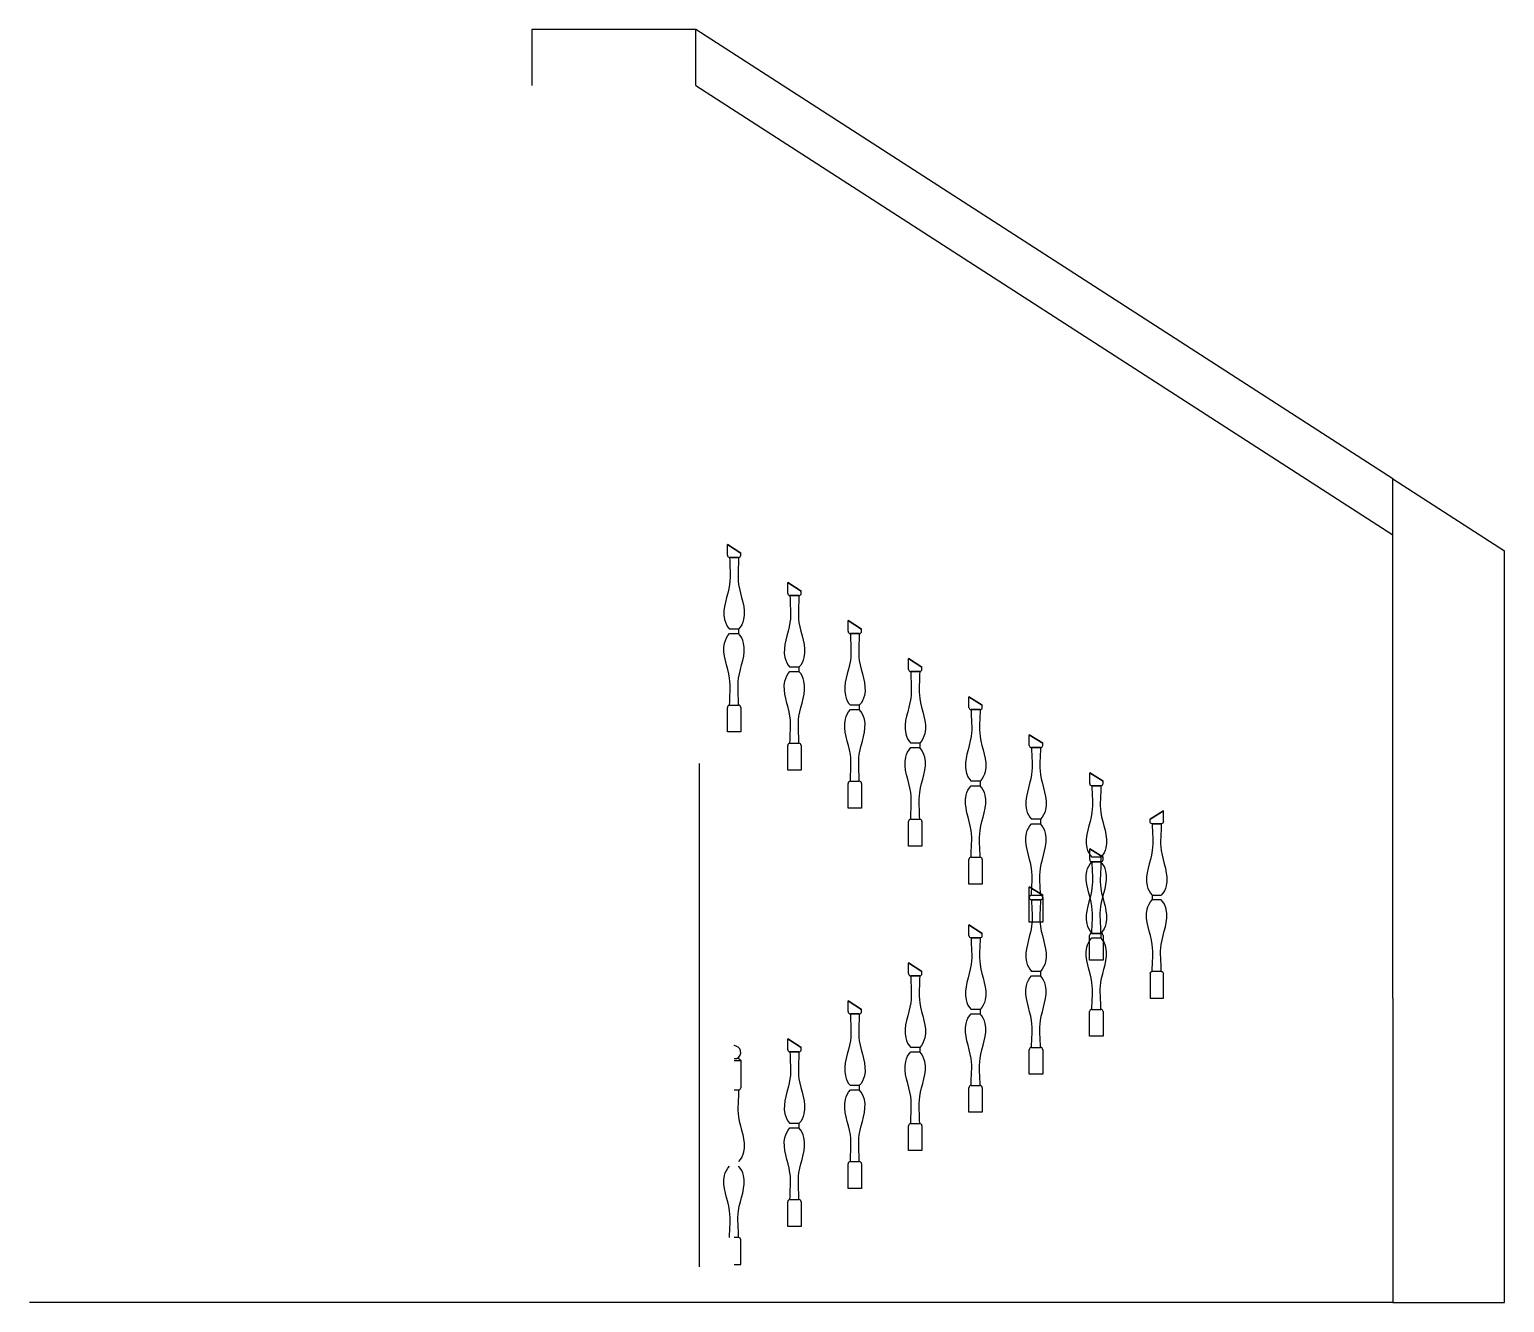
# Model space of a CAD drawing. Header units: millimetres. Extents: x -278 to 381, y -6 to 563.
import ezdxf

# ---------------------------------------------------------------- set-up
doc = ezdxf.new("R2010")
doc.units = ezdxf.units.MM
doc.layers.add('tralka', color=7, linetype='Continuous')

# ---------------------------------------------------------------- blocks, each defined once
blk = doc.blocks.new('tralka')
for p, q in [((3.01, 80), (-2.99, 83.78)), ((-2.99, 83.78), (3.01, 80)), ((-1.99, 78), (2.01, 78)), ((2.01, 46), (-1.99, 46)), ((-1.99, 44), (2.01, 44)), ((2.01, 46), (2.01, 44)), ((-1.99, 12), (2.01, 12))]:
    blk.add_line(p, q)
at = {"layer": 'tralka'}
for p, q in [((-2.99, 79), (-2.99, 83.78)), ((3.01, 79), (3.01, 80)), ((2.01, 78), (-1.99, 78)), ((-3, 0), (-3, 11)), ((-2, 12), (2, 12)), ((3, 11), (3, 0)), ((3, 0), (-3, 0))]:
    blk.add_line(p, q, dxfattribs=at)
for centre, start, end in [((-1.99, 79), 180, 270), ((2.01, 79), 270, 0), ((-2, 11), 90, 180), ((2, 11), 0, 90)]:
    blk.add_arc(centre, 1, start, end, dxfattribs=at)
for points, start_tangent, end_tangent in [([(-1.99, 78), (-1.99, 66), (-4.24, 50.25), (-1.99, 46)], (0, -1), (0.707107, -0.707107)), ([(2.01, 78), (2.01, 66), (4.26, 50.25), (2.01, 46)], (0, -1), (-0.707107, -0.707107)), ([(-1.99, 12), (-1.99, 24), (-4.24, 39.75), (-1.99, 44)], (0, 1), (0.707107, 0.707107)), ([(2.01, 12), (2.01, 24), (4.26, 39.75), (2.01, 44)], (0, 1), (-0.707107, 0.707107))]:
    blk.add_spline(points, degree=3, dxfattribs=dict(at, start_tangent=start_tangent, end_tangent=end_tangent))

msp = doc.modelspace()

# ---------------------------------------------------------------- linework, layer by layer
for p, q in [((19.53, 562.85), (-53.86, 562.85)), ((-53.86, 562.85), (-53.86, 537.85)), ((19.53, 537.85), (19.53, 562.85)), ((331.14, 361.99), (19.53, 562.85)), ((19.53, 537.85), (331.14, 336.99)), ((331.14, 336.99), (331.14, 361.99)), ((331.14, 361.99), (381.14, 329.77)), ((331.14, 129.85), (331.14, 336.99)), ((381.14, -6.15), (381.14, 329.77)), ((21.14, 9.85), (21.14, 234.81)), ((331.14, 129.85), (331.14, -6.15)), ((23.14, -6.15), (-278.41, -6.15)), ((331.14, -6.15), (23.14, -6.15)), ((331.14, -6.15), (381.14, -6.15))]:
    msp.add_line(p, q)
at = {"layer": 'tralka'}
for p, q in [((33.64, 248.85, 20), (33.64, 259.85, 20)), ((34.64, 260.85, 20), (38.64, 260.85, 20)), ((39.64, 259.85, 20), (39.64, 248.85, 20)), ((36.63, 102.95, -20), (37.9, 102.95, -20)), ((36.63, 101.95, -20), (39.63, 101.95, -20)), ((39.63, 101.95, -20), (39.63, 89.85, -20)), ((39.63, 100.95, -20), (39.63, 95.9, -20)), ((36.63, 88.85, -20), (38.63, 88.85, -20)), ((38.64, 22.85, -20), (36.64, 22.85, -20)), ((39.64, 10.85, -20), (39.64, 21.85, -20)), ((36.64, 10.85, -20), (39.64, 10.85, -20))]:
    msp.add_line(p, q, dxfattribs=at)
for centre, radius, start, end in [((34.64, 259.85, 20), 1, 90, 180), ((38.64, 259.85, 20), 1, 0, 90), ((36.63, 105.65, -20), 3, 295.82532, 90), ((37.9, 100.95, -20), 2, 30, 90), ((38.63, 89.85, -20), 1, 270, 0), ((38.64, 21.85, -20), 1, 0, 90)]:
    msp.add_arc(centre, radius, start, end, dxfattribs=at)
for points, start_tangent, end_tangent in [([(38.63, 88.85, -20), (38.63, 76.85, -20), (40.88, 61.1, -20), (38.63, 56.85, -20)], (0, -1), (-0.707107, -0.707107)), ([(34.63, 22.85, -20), (34.63, 34.85, -20), (32.38, 50.6, -20), (34.63, 54.85, -20)], (0, 1), (0.707107, 0.707107)), ([(38.63, 22.85, -20), (38.63, 34.85, -20), (40.88, 50.6, -20), (38.63, 54.85, -20)], (0, 1), (-0.707107, 0.707107))]:
    msp.add_spline(points, degree=3, dxfattribs=dict(at, start_tangent=start_tangent, end_tangent=end_tangent))

# ---------------------------------------------------------------- block references
for p in [(36.64, 248.85, 20), (63.64, 231.85, 20), (90.64, 214.85, 20), (117.64, 197.85, 20), (144.64, 180.85, 20), (171.64, 163.85, 20), (198.64, 146.85, 20), (198.64, 112.85, -20), (171.64, 95.85, -20), (144.64, 78.85, -20), (117.64, 61.85, -20), (90.64, 44.85, -20), (63.64, 27.85, -20)]:
    msp.add_blockref('tralka', p)
at = {"extrusion": (0, -1.83697e-16, -1)}
for p in [(-225.64, 129.85, 20), (-225.64, 129.85, -20), (-225.64, 129.85, 0)]:
    msp.add_blockref('tralka', p, dxfattribs=at)

doc.saveas('drawing.dxf')
